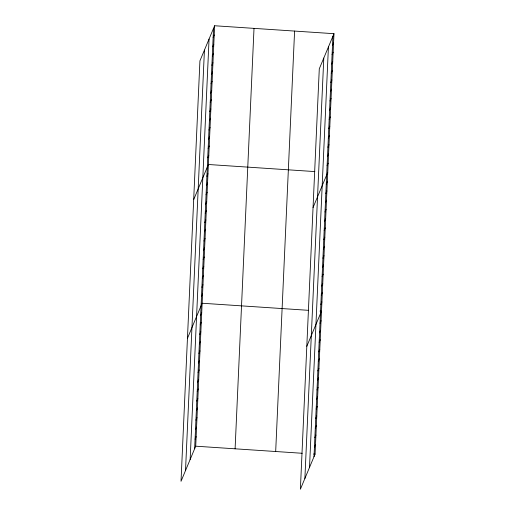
<?xml version="1.0" encoding="UTF-8"?>
<svg xmlns="http://www.w3.org/2000/svg" width="515" height="515" viewBox="0 0 515 515"><rect width="100%" height="100%" fill="white"/><g stroke="black" fill="none" stroke-linecap="round" stroke-linejoin="round"><path stroke-width="0.77" d="M185.516 470.556L204.429 50.116M190.151 459.483L209.058 39.037M194.644 448.732L213.558 28.293M214.62 25.75L199.929 60.867L181.023 481.306L195.713 446.19L214.62 25.75L333.978 33.694L315.071 454.133L300.38 489.25L319.287 68.81L333.978 33.694M235.097 448.816L254.011 28.37M275.68 451.513L294.593 31.074M304.88 478.499L323.787 58.06M309.509 467.427L328.422 46.987M314.008 456.676L332.915 36.237M213.139 37.537L214.201 35.001M212.727 46.788L213.789 44.251M212.309 56.038L213.371 53.502M211.89 65.289L212.953 62.746M211.478 74.54L212.541 71.997M211.06 83.791L212.122 81.248M210.641 93.041L211.71 90.498M210.229 102.285L211.292 99.749M209.811 111.536L210.873 109M209.399 120.787L210.461 118.244M208.981 130.038L210.043 127.495M208.562 139.288L209.624 136.745M208.15 148.539L209.212 145.996M207.732 157.783L208.794 155.247M193.692 199.608L208.382 164.497L314.858 171.585M206.901 176.285L207.963 173.748M206.483 185.535L207.545 182.992M206.071 194.786L207.133 192.243M205.652 204.037L206.715 201.494M205.234 213.287L206.296 210.744M204.822 222.532L205.884 219.995M204.404 231.782L205.466 229.246M203.992 241.033L205.054 238.49M203.573 250.284L204.635 247.741M203.155 259.534L204.217 256.991M202.743 268.785L203.805 266.242M202.324 278.029L203.386 275.493M201.906 287.28L202.968 284.744M201.494 296.531L202.556 293.994M187.454 338.355L202.138 303.238L308.62 310.333M200.65 315.309L201.713 312.772M200.219 324.843L201.281 322.3M199.788 334.37L200.85 331.834M199.363 343.904L200.425 341.361M198.932 353.432L199.994 350.889M198.507 362.959L199.569 360.423M332.497 45.487L333.565 42.945M198.075 372.493L199.138 369.95M332.085 54.738L333.147 52.195M197.651 382.021L198.713 379.484M331.666 63.982L332.729 61.446M197.219 391.548L198.281 389.012M331.254 73.233L332.317 70.697M196.788 401.082L197.85 398.539M330.836 82.484L331.898 79.941M196.363 410.61L197.425 408.073M330.418 91.734L331.48 89.192M195.932 420.143L196.994 417.601M330.006 100.985L331.068 98.442M195.507 429.671L196.569 427.128M329.587 110.236L330.649 107.693M195.076 439.198L196.138 436.662M329.169 119.48L330.237 116.944M328.757 128.731L329.819 126.194M328.338 137.981L329.4 135.445M327.926 147.232L328.988 144.689M327.508 156.483L328.57 153.94M327.089 165.733L328.152 163.191M313.049 207.551L327.74 172.441M326.259 184.228L327.321 181.692M325.847 193.479L326.909 190.943M325.428 202.73L326.491 200.193M325.01 211.98L326.072 209.438M324.598 221.231L325.66 218.688M324.18 230.482L325.242 227.939M323.761 239.726L324.823 237.19M323.349 248.977L324.411 246.44M322.931 258.227L323.993 255.691M322.519 267.478L323.581 264.935M322.1 276.729L323.163 274.186M321.682 285.98L322.744 283.437M321.27 295.23L322.332 292.687M320.851 304.474L321.914 301.938M306.811 346.299L321.495 311.189L319.982 311.086M320.008 323.259L321.07 320.716M319.577 332.787L320.639 330.244M319.152 342.314L320.214 339.778M318.721 351.848L319.783 349.305M318.296 361.376L319.358 358.839M317.864 370.909L318.927 368.367M317.433 380.437L318.495 377.894M317.008 389.964L318.07 387.428M316.577 399.498L317.639 396.956M316.152 409.026L317.214 406.49M315.721 418.56L316.783 416.017M315.289 428.087L316.358 425.545M314.865 437.615L315.927 435.078M314.433 447.149L315.495 444.606M195.713 446.19L302.189 453.277M313.551 454.037L315.071 454.133"/></g></svg>
